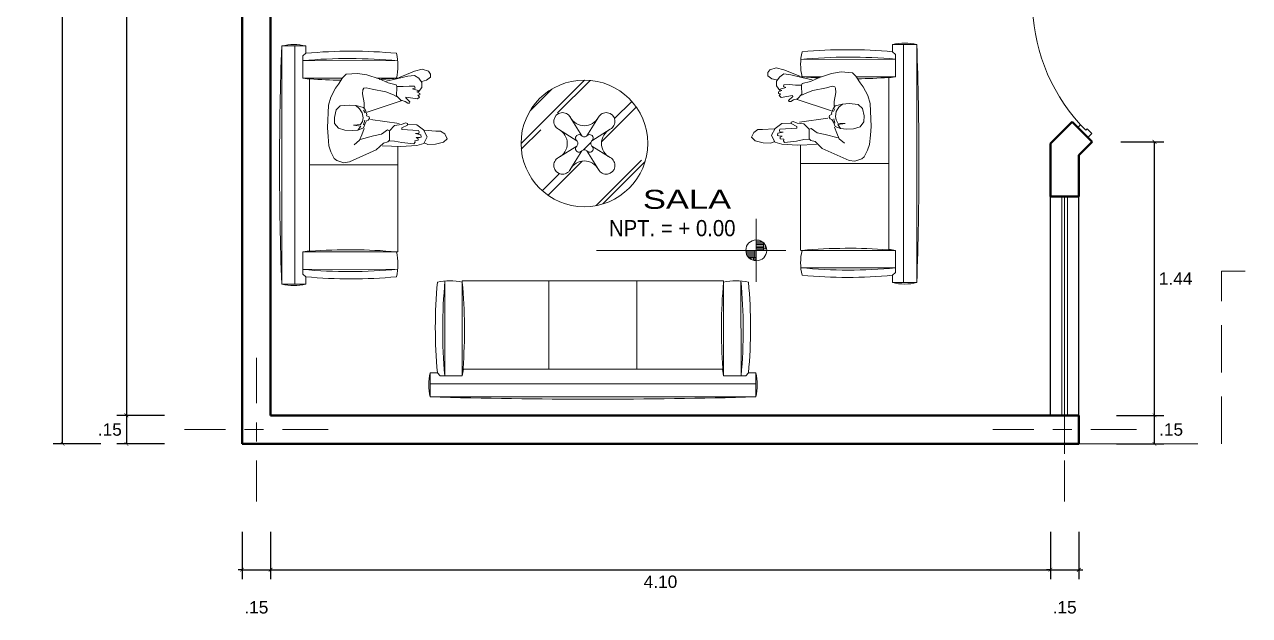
# Model space of a CAD drawing. Header units: millimetres. Extents: x 2033 to 2295, y 1536 to 1691.
# Drawn here: x 2077.12 to 2083.56, y 1556.81 to 1559.92 of the extents above; entities that cross this region are included whole.
import ezdxf

# ---------------------------------------------------------------- set-up
doc = ezdxf.new("R2010")
doc.units = ezdxf.units.MM
for name, pattern in [('ACAD_ISO02W100', [15, 12, -3]), ('ACAD_ISO10W100', [18, 12, -3, 0, -3]), ('RAYITAS', [0.375, 0.25, -0.125])]:
    doc.linetypes.add(name, pattern=pattern)
doc.layers.get('Defpoints').update_dxf_attribs({"color": 164})
for name, color, linetype, lineweight in [('Muebles', 33, 'Continuous', 9), ('muroalto', 12, 'Continuous', 50), ('MUROS BAJOS', 80, 'Continuous', 25), ('PISOS', 252, 'Continuous', 0), ('PYV', 30, 'Continuous', 13), ('TEXTOS', 7, 'Continuous', 5), ('texturasde piso', 252, 'Continuous', 0), ('UNO', 254, 'Continuous', 9)]:
    doc.layers.add(name, color=color, linetype=linetype, lineweight=lineweight)
doc.styles.add('ARDELG', font='arial.ttf', dxfattribs={"width": 0.9, "height": 0.1})
doc.styles.add('ARIAL', font='arial.ttf', dxfattribs={"width": 1.3, "height": 0.1})
doc.styles.get("Standard").update_dxf_attribs({"font": 'arial.ttf'})
doc.dimstyles.new('Aritek', dxfattribs={"dimtxt": 0.065, "dimasz": 0.02, "dimexe": 0.05, "dimexo": 0.15, "dimgap": 0.03, "dimtad": 2, "dimtih": 1, "dimtoh": 1, "dimzin": 4, "dimdsep": 46, "dimtxsty": 'Standard', "dimblk": 'ARCHTICK', "dimcen": 0.1, "dimclrt": 7, "dimadec": 0, "dimazin": 0, "dimtfac": 1, "dimtmove": 2, "dimatfit": 1, "dimldrblk": 'DOTSMALL', "dimfxl": 0.2, "dimfxlon": 1, "dimarcsym": 0})

# ---------------------------------------------------------------- blocks, each defined once
blk = doc.blocks.new('P')
at = {"linetype": 'Continuous'}
for p, q in [((0.06, 1), (0.02, 1)), ((0.02, 0.075), (0.02, 1)), ((0.06, 1), (0.06, 0.075)), ((0, 0), (0, 0.075)), ((0, 0.075), (0.02, 0.075)), ((0.06, 0.075), (0.02, 0.075)), ((0.02, 0.075), (0.02, 0.035)), ((0.98, 0.075), (0.98, 0.035)), ((1, 0.075), (0.98, 0.075)), ((1, 0), (1, 0.075)), ((0.03, 0), (0, 0)), ((0.02, 0.035), (0.03, 0.035)), ((0.03, 0.035), (0.03, 0)), ((0.97, 0.035), (0.97, 0)), ((0.98, 0.035), (0.97, 0.035)), ((0.97, 0), (1, 0))]:
    blk.add_line(p, q, dxfattribs=at)
blk.add_arc((0.0086, 0.0289), 0.9725, 2.71991, 86.96955, dxfattribs=at)
blk = doc.blocks.new('GF+')
at = {"color": 34}
for p, q in [((252.598, 193.8045), (250.458, 193.8045)), ((250.458, 193.8045), (250.458, 193.646)), ((252.598, 193.8045), (252.598, 193.646)), ((252.598, 193.7181), (250.458, 193.7181)), ((250.458, 193.646), (250.506, 193.646)), ((250.506, 193.646), (250.5235, 193.6653)), ((250.5235, 193.6653), (250.6693, 193.6653)), ((250.5557, 193.0423), (250.554, 193.6653)), ((250.6741, 193.6182), (250.6693, 193.6653)), ((250.6693, 193.6653), (250.677, 193.6211)), ((250.6693, 193.6653), (250.6693, 193.0505)), ((252.3866, 193.6653), (252.379, 193.6211)), ((252.3819, 193.6182), (252.3866, 193.6653)), ((252.5325, 193.6653), (252.3866, 193.6653)), ((252.3866, 193.6653), (252.3866, 193.0505)), ((252.5003, 193.0423), (252.5019, 193.6653)), ((252.5499, 193.646), (252.5325, 193.6653)), ((252.598, 193.646), (252.5499, 193.646)), ((250.677, 193.6211), (250.9392, 193.6211)), ((252.379, 193.6211), (250.9392, 193.6211)), ((251.2388, 193.6211), (251.2388, 193.0409)), ((251.8171, 193.6211), (251.8171, 193.0409)), ((250.6693, 193.0505), (250.6693, 193.0438)), ((250.6722, 193.0409), (250.7746, 193.0409)), ((250.9392, 193.0409), (250.7452, 193.0409)), ((250.9392, 193.0409), (252.3107, 193.0409)), ((252.3838, 193.0409), (252.2814, 193.0409)), ((252.3866, 193.0505), (252.3866, 193.0438))]:
    blk.add_line(p, q, dxfattribs=at)
for centre, radius, start, end in [((250.7801, 193.7253), 0.3317, 166.17755, 193.82245), ((251.528, 154.0828), 39.7361, 88.45698, 91.54302), ((252.2759, 193.7253), 0.3317, 346.17755, 13.82245), ((253.6603, 193.3483), 3.1683, 174.60692, 185.39308), ((253.9298, 193.3626), 3.3893, 174.8766, 185.42207), ((249.1262, 193.3626), 3.3893, 354.57793, 5.1234), ((249.3957, 193.3483), 3.1683, 354.60692, 5.39308), ((247.2945, 193.3627), 3.3893, 354.71491, 4.32027), ((250.677, 193.6182), 0.00288, 90, 184.32027), ((255.7615, 193.3627), 3.3893, 175.67973, 185.28509), ((252.379, 193.6182), 0.00288, 355.67973, 90), ((250.5877, 193.3927), 0.3518, 256.58033, 283.41967), ((250.6722, 193.0438), 0.00288, 180, 270), ((252.3838, 193.0438), 0.00288, 270, 0), ((252.4683, 193.3927), 0.3518, 256.58033, 283.41967)]:
    blk.add_arc(centre, radius, start, end, dxfattribs=at)
blk = doc.blocks.new('Peopleplan_057')
at = {"color": 0}
for p, q in [((-0.0217, -0.1196), (-0.0401, -0.1104)), ((0.0553, -0.1104), (0.026, -0.1181))]:
    blk.add_line(p, q, dxfattribs=at)
at = {"color": 76}
for p, q in [((0.0955, -0.2799), (0.1573, -0.2799)), ((-0.1951, -0.3287), (-0.1295, -0.3268))]:
    blk.add_line(p, q, dxfattribs=at)
for points in [[(0.1573, -0.2799), (0.1686, -0.2687), (0.1761, -0.2405), (0.2211, -0.1936), (0.2998, -0.0172), (0.3054, 0.0203), (0.2899, 0.0667), (0.2766, 0.0826), (0.2329, 0.1051), (0.1948, 0.1179), (0.133, 0.123), (0.0767, 0.1276), (-0.0733, 0.1212), (-0.1258, 0.1053), (-0.1839, 0.0747), (-0.2101, 0.0555), (-0.2532, 0.0278), (-0.2757, 0.0053), (-0.2814, -0.0698), (-0.272, -0.1317), (-0.2457, -0.2124), (-0.2195, -0.2705), (-0.2064, -0.3249), (-0.1951, -0.3287)], [(0.0805, -0.1129), (0.1217, -0.0979), (0.1573, -0.0829), (0.1873, -0.0473), (0.1873, -0.0473), (0.1873, -0.0473), (0.1873, -0.0473)], [(-0.1295, -0.3268), (-0.1408, -0.3062), (-0.1595, -0.2555), (-0.1782, -0.1655), (-0.1876, -0.1279), (-0.1839, -0.111), (-0.1745, -0.1054), (-0.1464, -0.1035), (-0.0883, -0.1148), (-0.0564, -0.1148)], [(0.1517, -0.0885), (0.1292, -0.1748), (0.118, -0.2274), (0.0898, -0.2668), (0.0955, -0.2799)]]:
    blk.add_lwpolyline(points, dxfattribs=at)
at = {"color": 8}
for points in [[(0.0906, -0.0729), (0.0936, -0.0341), (0.0917, 0.0128), (0.0786, 0.0559), (0.0467, 0.0803), (0.0074, 0.0822), (-0.0414, 0.071), (-0.0676, 0.0428), (-0.0733, -0.0172), (-0.0705, -0.0596)], [(0.0906, -0.0729), (0.0643, -0.0913), (0.0577, -0.0436), (0.0546, -0.0904), (0.0335, -0.1028), (0.0104, -0.1067), (-0.0223, -0.1009), (-0.0492, -0.0836), (-0.0705, -0.0596)], [(-0.0264, -0.1336), (-0.1033, -0.3644)], [(0.0223, -0.1561), (0.0486, -0.3437)], [(0.0542, -0.4), (0.0561, -0.46), (0.0898, -0.5032), (0.1348, -0.5276), (0.1798, -0.5051), (0.1929, -0.46), (0.1986, -0.355), (0.1948, -0.2311)], [(-0.1595, -0.4713), (-0.1895, -0.4938), (-0.2214, -0.4938), (-0.2495, -0.4732), (-0.2682, -0.445), (-0.2626, -0.4), (-0.2457, -0.3268), (-0.2307, -0.2593)], [(-0.2532, -0.34), (-0.2964, -0.445), (-0.3095, -0.4957), (-0.2964, -0.537), (-0.2776, -0.5501), (-0.257, -0.5501), (-0.2364, -0.5238), (-0.2289, -0.4938)], [(0.0917, -0.5088), (0.0973, -0.5858), (0.0973, -0.6158), (0.1161, -0.6439), (0.148, -0.6589), (0.1705, -0.6345), (0.1836, -0.582), (0.1854, -0.5313), (0.1752, -0.5074)]]:
    blk.add_lwpolyline(points, dxfattribs=at)
at = {"color": 0}
for points in [[(-0.0705, -0.0596), (-0.0583, -0.1092), (-0.0395, -0.1223), (-0.0114, -0.1317), (-0.0039, -0.1298), (0.0036, -0.1467), (0.0149, -0.1486), (0.0261, -0.1411), (0.0298, -0.1298), (0.0486, -0.1204), (0.0767, -0.1092), (0.0906, -0.0729)], [(0.0955, -0.2799), (0.0598, -0.3137), (0.0542, -0.3587), (0.043, -0.385), (0.0486, -0.3981), (0.058, -0.3981), (0.0767, -0.3606), (0.088, -0.3606), (0.0936, -0.4713), (0.103, -0.4751), (0.1123, -0.4732), (0.1142, -0.4507), (0.1217, -0.4863), (0.1367, -0.4882), (0.1386, -0.4788), (0.1405, -0.4563), (0.148, -0.4694), (0.1573, -0.4694), (0.1611, -0.4469), (0.1705, -0.4488), (0.1817, -0.4413), (0.1723, -0.3625), (0.163, -0.3137), (0.1604, -0.2769)], [(-0.1947, -0.3287), (-0.1951, -0.37), (-0.1989, -0.4094), (-0.197, -0.445), (-0.1857, -0.4488), (-0.1801, -0.4319), (-0.1689, -0.4694), (-0.1632, -0.4713), (-0.1595, -0.46), (-0.1501, -0.4807), (-0.1408, -0.4807), (-0.1389, -0.4675), (-0.1258, -0.4769), (-0.1145, -0.4638), (-0.1258, -0.3887), (-0.1201, -0.3869), (-0.0939, -0.415), (-0.0864, -0.4113), (-0.0864, -0.4), (-0.0976, -0.3831), (-0.1051, -0.355), (-0.1348, -0.327)]]:
    blk.add_lwpolyline(points, dxfattribs=at)
blk = doc.blocks.new('Peopleplan_059')
at = {"color": 34, "lineweight": 0}
for p, q in [((-0.7235, -0.0143), (0.8412, -0.0143)), ((-0.7235, -0.0143), (-0.7235, -0.1728)), ((0.8412, -0.0143), (0.8412, -0.1728)), ((-0.7235, -0.1008), (0.8412, -0.1008)), ((-0.6754, -0.1728), (-0.658, -0.1536)), ((-0.658, -0.1536), (-0.5121, -0.1536)), ((-0.6258, -0.7765), (-0.6274, -0.1536)), ((-0.5121, -0.1536), (-0.5121, -0.4127)), ((-0.5074, -0.2007), (-0.5121, -0.1536)), ((-0.5121, -0.1536), (-0.5045, -0.1978)), ((0.6299, -0.1536), (0.6223, -0.1978)), ((0.6251, -0.2007), (0.6299, -0.1536)), ((0.7758, -0.1536), (0.6299, -0.1536)), ((0.6299, -0.1536), (0.6299, -0.7684)), ((0.7436, -0.7765), (0.7452, -0.1536)), ((0.7932, -0.1728), (0.7758, -0.1536)), ((-0.7235, -0.1728), (-0.6754, -0.1728)), ((-0.5045, -0.1978), (0.6223, -0.1978)), ((0.0574, -0.1978), (0.0574, -0.778)), ((0.8412, -0.1728), (0.7932, -0.1728)), ((-0.5121, -0.6398), (-0.5121, -0.7684)), ((-0.5121, -0.7684), (-0.5121, -0.7751)), ((0.627, -0.778), (-0.0636, -0.778)), ((0.627, -0.778), (0.5246, -0.778)), ((0.627, -0.778), (0.554, -0.778)), ((0.6299, -0.7684), (0.6299, -0.7751))]:
    blk.add_line(p, q, dxfattribs=at)
for centre, radius, start, end in [((0.0589, -21.2468), 21.2469, 87.88978, 92.11022), ((-0.4014, -0.0936), 0.3317, 166.17755, 193.82245), ((0.5191, -0.0936), 0.3317, 346.17755, 13.82245), ((2.7483, -0.4563), 3.3893, 174.8766, 185.42207), ((-2.6305, -0.4563), 3.3893, 354.57793, 5.1234), ((2.4788, -0.4706), 3.1683, 174.60692, 185.39308), ((-0.5045, -0.2007), 0.00288, 90, 184.32027), ((-3.887, -0.4562), 3.3893, 0.8877, 4.32027), ((4.0048, -0.4562), 3.3893, 175.67973, 185.28509), ((0.6223, -0.2007), 0.00288, 355.67973, 90), ((-2.3611, -0.4706), 3.1683, 354.60692, 5.39308), ((-3.887, -0.4562), 3.3893, 354.71491, 356.64052), ((-0.5938, -0.4262), 0.3518, 256.58033, 283.41967), ((-0.5092, -0.7751), 0.00288, 180, 270), ((0.627, -0.7751), 0.00288, 270, 0), ((0.7116, -0.4262), 0.3518, 256.58033, 283.41967)]:
    blk.add_arc(centre, radius, start, end, dxfattribs=at)
at = {"color": 30, "lineweight": 0}
blk.add_blockref('Peopleplan_057', (-0.2616, -0.4422), dxfattribs=at)
blk = doc.blocks.new('HKJHL')
at = {"color": 8}
for p, q in [((252.2573, 191.5581), (252.0859, 191.7295)), ((252.4498, 191.3979), (252.1168, 191.731)), ((252.4024, 191.5692), (252.2881, 191.6835)), ((252.0267, 191.4062), (251.844, 191.5889)), ((251.9583, 191.5284), (251.8677, 191.619)), ((252.103, 191.4379), (252.0431, 191.535)), ((252.1307, 191.4379), (252.1906, 191.535)), ((252.0768, 191.4118), (251.9813, 191.4723)), ((252.1568, 191.4118), (252.2524, 191.4723)), ((252.4484, 191.367), (252.3462, 191.4692)), ((252.0768, 191.3841), (251.9813, 191.3236)), ((252.1239, 191.3628), (252.0817, 191.405)), ((252.2524, 191.3236), (252.1568, 191.3841)), ((252.0192, 191.0796), (251.7985, 191.3003)), ((252.055, 191.0707), (251.8155, 191.3102)), ((252.103, 191.358), (252.0431, 191.2608)), ((252.3077, 191.1251), (252.1282, 191.3047)), ((252.1307, 191.358), (252.1906, 191.2608)), ((252.3379, 191.1489), (252.2477, 191.239))]:
    blk.add_line(p, q, dxfattribs=at)
at = {"color": 34}
blk.add_circle((252.1168, 191.3979), 0.333, dxfattribs=at)
at = {"color": 8}
for centre, radius, start, end in [((252.0021, 191.5136), 0.0463, 27.66045, 243.2345), ((252.2315, 191.5136), 0.0463, 296.7655, 152.33955), ((252.1168, 191.5737), 0.0833, 207.66045, 332.33955), ((251.9438, 191.3979), 0.0833, 296.7655, 63.2345), ((252.0891, 191.4257), 0.0185, 41.40962, 228.59038), ((252.1168, 191.4502), 0.0185, 221.40962, 318.59038), ((252.1446, 191.4257), 0.0185, 311.40962, 138.59038), ((252.2899, 191.3979), 0.0833, 116.7655, 243.2345), ((252.0891, 191.3702), 0.0185, 131.40962, 318.59038), ((252.0646, 191.3979), 0.0185, 311.40962, 48.59038), ((252.1168, 191.3457), 0.0185, 41.40962, 138.59038), ((252.1446, 191.3702), 0.0185, 221.40962, 48.59038), ((252.1691, 191.3979), 0.0185, 131.40962, 228.59038), ((252.0021, 191.2823), 0.0463, 116.7655, 332.33955), ((252.1168, 191.2222), 0.0833, 27.66045, 152.33955), ((252.2315, 191.2823), 0.0463, 207.66045, 63.2345)]:
    blk.add_arc(centre, radius, start, end, dxfattribs=at)
blk = doc.blocks.new('_ArchTick')
at = {"color": 0, "linetype": 'ByBlock', "const_width": 0.15}
blk.add_lwpolyline([(-0.5, -0.5), (0.5, 0.5)], dxfattribs=at)
blk = doc.blocks.new('*D333')
at = {"layer": 'Defpoints', "color": 0, "linetype": 'Continuous', "transparency": 16777216}
for p in [(2078.4133, 1564.91), (2077.655, 1557.86), (2078.4133, 1557.86)]:
    blk.add_point(p, dxfattribs=at)
at = {"layer": 'UNO', "color": 0, "linetype": 'Continuous', "lineweight": -2, "transparency": 16777216}
for p, q in [((2077.855, 1564.91), (2077.605, 1564.91)), ((2077.655, 1564.91), (2077.655, 1557.86)), ((2077.855, 1557.86), (2077.605, 1557.86))]:
    blk.add_line(p, q, dxfattribs=at)
at = {"layer": 'UNO', "color": 0, "linetype": 'Continuous', "lineweight": -2, "transparency": 16777216, "xscale": 0.02, "yscale": 0.02, "zscale": 0.02}
for p, rotation in [((2077.655, 1564.91), 90), ((2077.655, 1557.86), 270)]:
    blk.add_blockref('_ArchTick', p, dxfattribs=dict(at, rotation=rotation))
at = {"layer": 'UNO', "color": 7, "linetype": 'Continuous', "transparency": 16777216, "insert": (2077.5406, 1561.385), "char_height": 0.065, "attachment_point": 5}
blk.add_mtext('7.05', dxfattribs=at)
blk = doc.blocks.new('_DotSmall')
at = {"color": 0, "linetype": 'ByBlock', "const_width": 0.5}
blk.add_lwpolyline([(-0.0625, 0, 1), (0.0625, 0, 1)], format="xyb", close=True, dxfattribs=at)
blk = doc.blocks.new('*D334')
at = {"layer": 'Defpoints', "color": 0, "linetype": 'Continuous', "transparency": 16777216}
for p in [(2078.4133, 1557.86), (2077.655, 1557.71), (2078.2633, 1557.71)]:
    blk.add_point(p, dxfattribs=at)
at = {"layer": 'UNO', "color": 0, "linetype": 'Continuous', "lineweight": -2, "transparency": 16777216}
for p, q in [((2077.855, 1557.86), (2077.605, 1557.86)), ((2077.655, 1557.86), (2077.655, 1557.71)), ((2077.855, 1557.71), (2077.605, 1557.71))]:
    blk.add_line(p, q, dxfattribs=at)
at = {"layer": 'UNO', "color": 0, "linetype": 'Continuous', "lineweight": -2, "transparency": 16777216, "xscale": 0.02, "yscale": 0.02, "zscale": 0.02}
for p, rotation in [((2077.655, 1557.86), 90), ((2077.655, 1557.71), 270)]:
    blk.add_blockref('_ArchTick', p, dxfattribs=dict(at, rotation=rotation))
at = {"layer": 'UNO', "color": 7, "linetype": 'Continuous', "transparency": 16777216, "insert": (2077.5678, 1557.785), "char_height": 0.065, "attachment_point": 5}
blk.add_mtext('.15', dxfattribs=at)
blk = doc.blocks.new('*D335')
at = {"layer": 'Defpoints', "color": 0, "linetype": 'Continuous', "transparency": 16777216}
for p in [(2078.4133, 1557.86), (2078.2633, 1557.71), (2078.4133, 1557.0481)]:
    blk.add_point(p, dxfattribs=at)
at = {"layer": 'UNO', "color": 0, "linetype": 'Continuous', "lineweight": -2, "transparency": 16777216}
for p, q in [((2078.2633, 1557.2481), (2078.2633, 1556.9981)), ((2078.4133, 1557.2481), (2078.4133, 1556.9981)), ((2078.2633, 1557.0481), (2078.2433, 1557.0481)), ((2078.2633, 1557.0481), (2078.4133, 1557.0481)), ((2078.4133, 1557.0481), (2078.4333, 1557.0481))]:
    blk.add_line(p, q, dxfattribs=at)
at = {"layer": 'UNO', "color": 0, "linetype": 'Continuous', "lineweight": -2, "transparency": 16777216, "xscale": 0.02, "yscale": 0.02, "zscale": 0.02}
for p, rotation in [((2078.2633, 1557.0481), 1.270983318590879e-11), ((2078.4133, 1557.0481), 180.0000000000127)]:
    blk.add_blockref('_ArchTick', p, dxfattribs=dict(at, rotation=rotation))
at = {"layer": 'UNO', "color": 7, "linetype": 'Continuous', "transparency": 16777216, "insert": (2078.3383, 1556.8503), "char_height": 0.065, "attachment_point": 5}
blk.add_mtext('.15', dxfattribs=at)
blk = doc.blocks.new('*D336')
at = {"layer": 'Defpoints', "color": 0, "linetype": 'Continuous', "transparency": 16777216}
for p in [(2078.4133, 1557.86), (2082.5133, 1557.86), (2082.5133, 1557.0481)]:
    blk.add_point(p, dxfattribs=at)
at = {"layer": 'UNO', "color": 0, "linetype": 'Continuous', "lineweight": -2, "transparency": 16777216}
for p, q in [((2078.4133, 1557.2481), (2078.4133, 1556.9981)), ((2082.5133, 1557.2481), (2082.5133, 1556.9981)), ((2078.4133, 1557.0481), (2082.5133, 1557.0481))]:
    blk.add_line(p, q, dxfattribs=at)
at = {"layer": 'UNO', "color": 0, "linetype": 'Continuous', "lineweight": -2, "transparency": 16777216, "xscale": 0.02, "yscale": 0.02, "zscale": 0.02}
for p, rotation in [((2078.4133, 1557.0481), 180.0000000000127), ((2082.5133, 1557.0481), 1.272221872585407e-11)]:
    blk.add_blockref('_ArchTick', p, dxfattribs=dict(at, rotation=rotation))
at = {"layer": 'UNO', "color": 7, "linetype": 'Continuous', "transparency": 16777216, "insert": (2080.4633, 1556.9849), "char_height": 0.065, "attachment_point": 5}
blk.add_mtext('4.10', dxfattribs=at)
blk = doc.blocks.new('*D337')
at = {"layer": 'Defpoints', "color": 0, "linetype": 'Continuous', "transparency": 16777216}
for p in [(2082.5133, 1557.86), (2082.6633, 1557.86), (2082.6633, 1557.0481)]:
    blk.add_point(p, dxfattribs=at)
at = {"layer": 'UNO', "color": 0, "linetype": 'Continuous', "lineweight": -2, "transparency": 16777216}
for p, q in [((2082.5133, 1557.2481), (2082.5133, 1556.9981)), ((2082.6633, 1557.2481), (2082.6633, 1556.9981)), ((2082.5133, 1557.0481), (2082.4933, 1557.0481)), ((2082.5133, 1557.0481), (2082.6633, 1557.0481)), ((2082.6633, 1557.0481), (2082.6833, 1557.0481))]:
    blk.add_line(p, q, dxfattribs=at)
at = {"layer": 'UNO', "color": 0, "linetype": 'Continuous', "lineweight": -2, "transparency": 16777216, "xscale": 0.02, "yscale": 0.02, "zscale": 0.02}
for p, rotation in [((2082.5133, 1557.0481), 1.270983318590879e-11), ((2082.6633, 1557.0481), 180.0000000000127)]:
    blk.add_blockref('_ArchTick', p, dxfattribs=dict(at, rotation=rotation))
at = {"layer": 'UNO', "color": 7, "linetype": 'Continuous', "transparency": 16777216, "insert": (2082.5883, 1556.8503), "char_height": 0.065, "attachment_point": 5}
blk.add_mtext('.15', dxfattribs=at)
blk = doc.blocks.new('*D338')
at = {"layer": 'Defpoints', "color": 0, "linetype": 'Continuous', "transparency": 16777216}
for p in [(2082.6633, 1557.86), (2083.0607, 1557.86), (2082.6633, 1557.71)]:
    blk.add_point(p, dxfattribs=at)
at = {"layer": 'UNO', "color": 0, "linetype": 'Continuous', "lineweight": -2, "transparency": 16777216}
for p, q in [((2082.8607, 1557.86), (2083.1107, 1557.86)), ((2083.0607, 1557.71), (2083.0607, 1557.86)), ((2082.8607, 1557.71), (2083.1107, 1557.71))]:
    blk.add_line(p, q, dxfattribs=at)
at = {"layer": 'UNO', "color": 0, "linetype": 'Continuous', "lineweight": -2, "transparency": 16777216, "xscale": 0.02, "yscale": 0.02, "zscale": 0.02}
for p, rotation in [((2083.0607, 1557.86), 90), ((2083.0607, 1557.71), 270)]:
    blk.add_blockref('_ArchTick', p, dxfattribs=dict(at, rotation=rotation))
at = {"layer": 'UNO', "color": 7, "linetype": 'Continuous', "transparency": 16777216, "insert": (2083.1479, 1557.785), "char_height": 0.065, "attachment_point": 5}
blk.add_mtext('.15', dxfattribs=at)
blk = doc.blocks.new('*D339')
at = {"layer": 'Defpoints', "color": 0, "linetype": 'Continuous', "transparency": 16777216}
for p in [(2082.7332, 1559.298), (2083.0607, 1559.298), (2082.6633, 1557.86)]:
    blk.add_point(p, dxfattribs=at)
at = {"layer": 'PISOS', "color": 0, "linetype": 'Continuous', "lineweight": -2, "transparency": 16777216}
for p, q in [((2082.8832, 1559.298), (2083.1107, 1559.298)), ((2083.0607, 1557.86), (2083.0607, 1559.298)), ((2082.8607, 1557.86), (2083.1107, 1557.86))]:
    blk.add_line(p, q, dxfattribs=at)
at = {"layer": 'PISOS', "color": 0, "linetype": 'Continuous', "lineweight": -2, "transparency": 16777216, "xscale": 0.02, "yscale": 0.02, "zscale": 0.02}
for p, rotation in [((2083.0607, 1559.298), 90), ((2083.0607, 1557.86), 270)]:
    blk.add_blockref('_ArchTick', p, dxfattribs=dict(at, rotation=rotation))
at = {"layer": 'PISOS', "color": 7, "linetype": 'Continuous', "transparency": 16777216, "insert": (2083.1719, 1558.579), "char_height": 0.065, "attachment_point": 5}
blk.add_mtext('1.44', dxfattribs=at)
blk = doc.blocks.new('*D340')
at = {"layer": 'Defpoints', "color": 0, "linetype": 'Continuous', "transparency": 16777216}
for p in [(2077.3198, 1565.06), (2078.2633, 1565.06), (2078.2633, 1557.71)]:
    blk.add_point(p, dxfattribs=at)
at = {"layer": 'UNO', "color": 0, "linetype": 'Continuous', "lineweight": -2, "transparency": 16777216}
for p, q in [((2077.5198, 1565.06), (2077.2698, 1565.06)), ((2077.3198, 1557.71), (2077.3198, 1565.06)), ((2077.5198, 1557.71), (2077.2698, 1557.71))]:
    blk.add_line(p, q, dxfattribs=at)
at = {"layer": 'UNO', "color": 0, "linetype": 'Continuous', "lineweight": -2, "transparency": 16777216, "xscale": 0.02, "yscale": 0.02, "zscale": 0.02}
for p, rotation in [((2077.3198, 1565.06), 90), ((2077.3198, 1557.71), 270)]:
    blk.add_blockref('_ArchTick', p, dxfattribs=dict(at, rotation=rotation))
at = {"layer": 'UNO', "color": 7, "linetype": 'Continuous', "transparency": 16777216, "insert": (2077.2054, 1561.385), "char_height": 0.065, "attachment_point": 5}
blk.add_mtext('7.35', dxfattribs=at)

msp = doc.modelspace()

# ---------------------------------------------------------------- hatches: boundary and pattern name
at = {"layer": 'UNO', "ltscale": 0.005}
h = msp.add_hatch(dxfattribs=at)
h.set_pattern_fill('AR-PARQ1', color=21, scale=0.00015, style=0)
h.set_pattern_definition([(90, (1902.01142, 1338.59314), (-0.04572, 0.04572), [0.04572, -0.04572]), (90, (1902.01904, 1338.59314), (-0.04572, 0.04572), [0.04572, -0.04572]), (90, (1902.02666, 1338.59314), (-0.04572, 0.04572), [0.04572, -0.04572]), (90, (1902.03428, 1338.59314), (-0.04572, 0.04572), [0.04572, -0.04572]), (90, (1902.0419, 1338.59314), (-0.04572, 0.04572), [0.04572, -0.04572]), (90, (1902.04952, 1338.59314), (-0.04572, 0.04572), [0.04572, -0.04572]), (90, (1902.05714, 1338.59314), (-0.04572, 0.04572), [0.04572, -0.04572]), (360, (1902.01142, 1338.63886), (0.04572, -0.04572), [0.04572, -0.04572]), (360, (1902.01142, 1338.64648), (0.04572, -0.04572), [0.04572, -0.04572]), (360, (1902.01142, 1338.6541), (0.04572, -0.04572), [0.04572, -0.04572]), (360, (1902.01142, 1338.66172), (0.04572, -0.04572), [0.04572, -0.04572]), (360, (1902.01142, 1338.66934), (0.04572, -0.04572), [0.04572, -0.04572]), (360, (1902.01142, 1338.67696), (0.04572, -0.04572), [0.04572, -0.04572]), (360, (1902.01142, 1338.68458), (0.04572, -0.04572), [0.04572, -0.04572])])
h.paths.add_polyline_path([(2080.967, 1558.7277), (2080.967, 1558.7827, -0.414214), (2081.022, 1558.7277)])
h.paths.add_polyline_path([(2080.967, 1558.7277), (2080.967, 1558.6727, -0.414214), (2080.912, 1558.7277)])

# ---------------------------------------------------------------- linework, layer by layer
at = {"layer": 'muroalto'}
for p, q in [((2078.2633, 1565.06), (2078.2633, 1557.71)), ((2078.4133, 1564.91), (2078.4133, 1557.86)), ((2082.5133, 1559.2902), (2082.6272, 1559.404)), ((2082.7332, 1559.298), (2082.6272, 1559.404)), ((2082.5133, 1559.01), (2082.5133, 1559.2902)), ((2082.6633, 1559.228), (2082.7332, 1559.298)), ((2082.6633, 1559.01), (2082.6633, 1559.228)), ((2082.6633, 1559.01), (2082.5133, 1559.01)), ((2078.4133, 1557.86), (2082.6633, 1557.86)), ((2082.6633, 1557.71), (2082.6633, 1557.86)), ((2078.2633, 1557.71), (2082.6633, 1557.71))]:
    msp.add_line(p, q, dxfattribs=at)
at = {"layer": 'MUROS BAJOS'}
for p, q in [((2082.5133, 1557.86), (2082.5133, 1559.01)), ((2082.6633, 1557.86), (2082.6633, 1559.01))]:
    msp.add_line(p, q, dxfattribs=at)
at = {"layer": 'PISOS', "linetype": 'ACAD_ISO02W100'}
msp.add_line((2082.5883, 1559.01), (2082.5883, 1557.6583), dxfattribs=at)
at = {"layer": 'PISOS', "linetype": 'RAYITAS'}
for p in [(2083.4133, 1557.71), (2084.6633, 1558.6176)]:
    msp.add_line(p, (2083.4133, 1558.6176), dxfattribs=at)
at = {"layer": 'texturasde piso'}
for p, q in [((2082.5733, 1557.86), (2082.5733, 1559.01)), ((2082.6033, 1557.86), (2082.6033, 1559.01))]:
    msp.add_line(p, q, dxfattribs=at)
at = {"layer": 'UNO', "ltscale": 0.005}
for p, q in [((2080.967, 1558.893), (2080.967, 1558.7277)), ((2080.1269, 1558.7277), (2081.1229, 1558.7277)), ((2080.967, 1558.5624), (2080.967, 1558.7277))]:
    msp.add_line(p, q, dxfattribs=at)
at = {"layer": 'UNO', "linetype": 'ACAD_ISO10W100', "ltscale": 0.02}
for p, q in [((2078.3383, 1558.1633), (2078.3383, 1557.4067)), ((2082.5883, 1558.1633), (2082.5883, 1557.4067)), ((2078.7166, 1557.785), (2077.96, 1557.785)), ((2082.9666, 1557.785), (2082.21, 1557.785))]:
    msp.add_line(p, q, dxfattribs=at)
at = {"layer": 'UNO', "linetype": 'RAYITAS'}
msp.add_line((2082.6633, 1557.71), (2083.4133, 1557.71), dxfattribs=at)
at = {"layer": 'UNO', "ltscale": 0.005}
msp.add_circle((2080.967, 1558.7277), 0.055, dxfattribs=at)

# ---------------------------------------------------------------- block references
at = {"layer": 'Muebles', "color": 0, "lineweight": 0, "extrusion": (0, 0, -1), "yscale": 0.8000000000001819, "zscale": -0.8000000000001819}
for p, xscale, rotation in [((-2078.4604, 1559.2234), 0.8000000000001819, 269.9999999999873), ((-2081.8223, 1559.2311), -0.8000000000001819, 89.99999999998728)]:
    msp.add_blockref('Peopleplan_059', p, dxfattribs=dict(at, xscale=xscale, rotation=rotation))
at = {"layer": 'Muebles', "color": 0, "lineweight": 0, "xscale": -1, "rotation": 1.270983318590879e-11}
msp.add_blockref('HKJHL', (2332.1798, 1367.8921), dxfattribs=at)
at = {"layer": 'Muebles', "color": 0, "lineweight": 0, "xscale": -0.8000000000001819, "yscale": 0.8000000000001819, "zscale": 0.8000000000001819, "rotation": 180}
msp.add_blockref('GF+', (1878.8857, 1713.0004), dxfattribs=at)
at = {"layer": 'PYV', "ltscale": 0.15, "xscale": -0.9997441879840494, "yscale": 0.9997441879840494, "zscale": 0.9997441879840494, "rotation": 45.0000000000128}
msp.add_blockref('P', (2083.4169, 1560.0282), dxfattribs=at)

# ---------------------------------------------------------------- texts
at = {"layer": 'TEXTOS', "ltscale": 0.005, "attachment_point": 3}
for s, insert, char_height, width, style in [('SALA', (2080.8351, 1559.046), 0.1, 1.686, 'ARIAL'), ('NPT. = + 0.00', (2080.8577, 1558.887), 0.085, 1, 'ARDELG')]:
    msp.add_mtext(s, dxfattribs=dict(at, insert=insert, char_height=char_height, width=width, style=style))

# ---------------------------------------------------------------- dimensions: what is measured, and where the dimension line sits
at = {"layer": 'PISOS', "linetype": 'Continuous'}
dim = msp.add_linear_dim(base=(2083.0607, 1559.298), p1=(2082.6633, 1557.86), p2=(2082.7332, 1559.298), angle=90, dimstyle='Aritek', dxfattribs=at)
dim.commit()
dim.dimension.update_dxf_attribs({"geometry": '*D339', "text_midpoint": (2083.1719, 1558.579)})
at = {"layer": 'UNO', "linetype": 'Continuous'}
for base, p1, p2, angle, picture, middle in [((2077.3198, 1565.06), (2078.2633, 1557.71), (2078.2633, 1565.06), 90, '*D340', (2077.2054, 1561.385)), ((2077.655, 1557.86), (2078.4133, 1564.91), (2078.4133, 1557.86), 90, '*D333', (2077.5406, 1561.385)), ((2077.655, 1557.71), (2078.4133, 1557.86), (2078.2633, 1557.71), 90, '*D334', (2077.5678, 1557.785)), ((2078.4133, 1557.0481), (2078.2633, 1557.71), (2078.4133, 1557.86), 180, '*D335', (2078.3383, 1556.8503)), ((2082.5133, 1557.0481), (2078.4133, 1557.86), (2082.5133, 1557.86), 180, '*D336', (2080.4633, 1556.9849)), ((2082.6633, 1557.0481), (2082.5133, 1557.86), (2082.6633, 1557.86), 180, '*D337', (2082.5883, 1556.8503)), ((2083.0607, 1557.86), (2082.6633, 1557.71), (2082.6633, 1557.86), 90, '*D338', (2083.1479, 1557.785))]:
    dim = msp.add_linear_dim(base=base, p1=p1, p2=p2, angle=angle, dimstyle='Aritek', dxfattribs=at)
    dim.commit()
    dim.dimension.update_dxf_attribs({"geometry": picture, "text_midpoint": middle})

doc.saveas('drawing.dxf')
